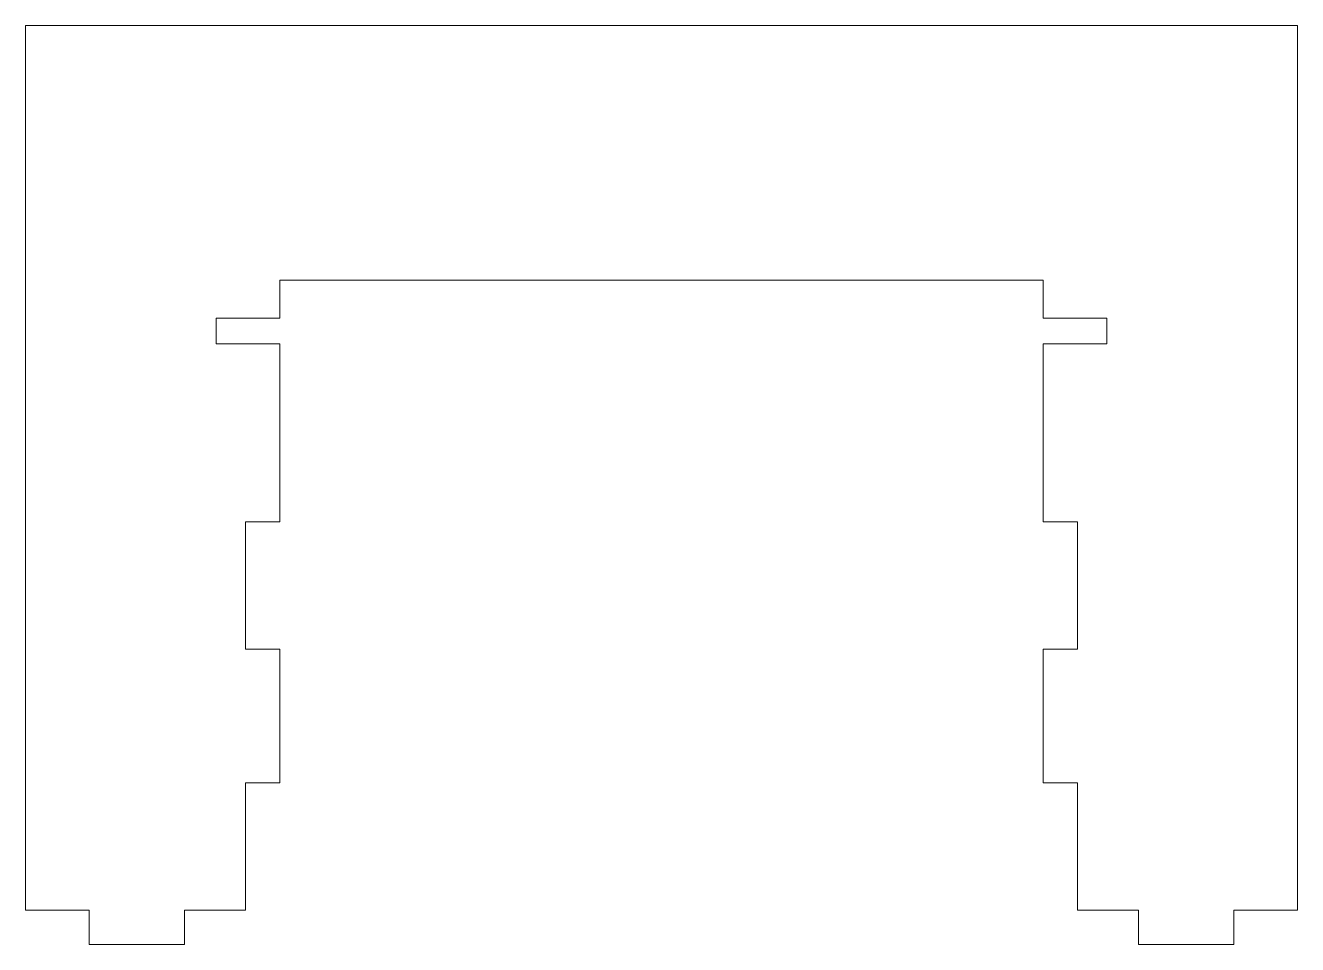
# Model space of a CAD drawing. Header units: millimetres. Extents: x -50 to 50, y -3 to 70.
import ezdxf

# ---------------------------------------------------------------- set-up
doc = ezdxf.new("R2010")
doc.units = ezdxf.units.MM

msp = doc.modelspace()

# ---------------------------------------------------------------- linework, layer by layer
at = {"color": 7, "linetype": 'Continuous', "lineweight": 15}
for p, q in [((-50, 69.5), (-50, 0)), ((50, 69.5), (-50, 69.5)), ((50, 0), (50, 69.5)), ((-30, 49.5), (30, 49.5)), ((-30, 46.5), (-30, 49.5)), ((30, 49.5), (30, 46.5)), ((-35, 46.5), (-30, 46.5)), ((-35, 44.5), (-35, 46.5)), ((30, 46.5), (35, 46.5)), ((35, 46.5), (35, 44.5)), ((-30, 44.5), (-35, 44.5)), ((-30, 30.5), (-30, 44.5)), ((30, 44.5), (30, 30.5)), ((35, 44.5), (30, 44.5)), ((-32.7, 30.5), (-30, 30.5)), ((-32.7, 20.5), (-32.7, 30.5)), ((30, 30.5), (32.7, 30.5)), ((32.7, 30.5), (32.7, 20.5)), ((-30, 20.5), (-32.7, 20.5)), ((-30, 10), (-30, 20.5)), ((30, 20.5), (30, 10)), ((32.7, 20.5), (30, 20.5)), ((-32.7, 10), (-30, 10)), ((-32.7, 0), (-32.7, 10)), ((30, 10), (32.7, 10)), ((32.7, 10), (32.7, 0)), ((-50, 0), (-45, 0)), ((-45, 0), (-45, -2.7)), ((-37.5, -2.7), (-37.5, 0)), ((-37.5, 0), (-32.7, 0)), ((32.7, 0), (37.5, 0)), ((37.5, 0), (37.5, -2.7)), ((45, 0), (50, 0)), ((45, -2.7), (45, 0)), ((-45, -2.7), (-37.5, -2.7)), ((37.5, -2.7), (45, -2.7))]:
    msp.add_line(p, q, dxfattribs=at)

doc.saveas('drawing.dxf')
